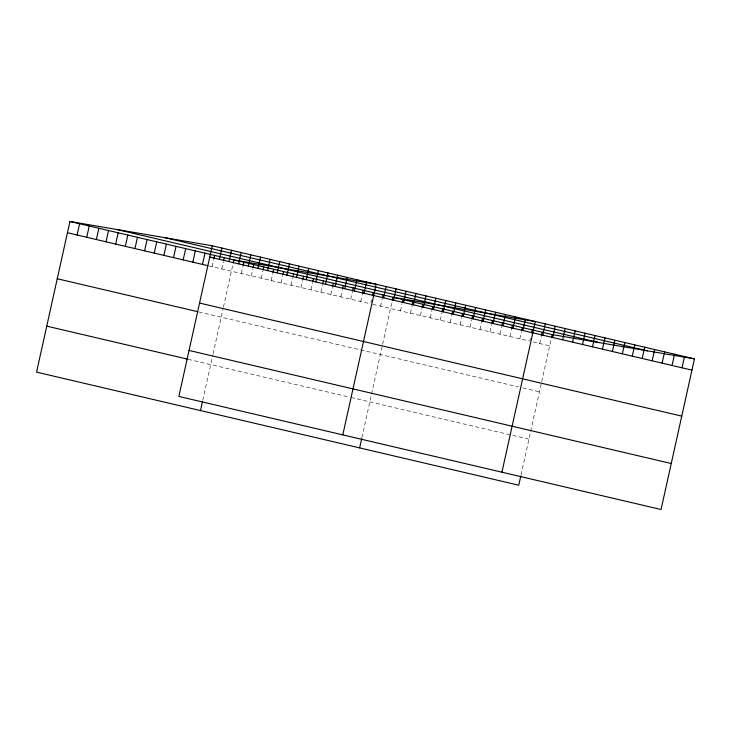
<?xml version="1.0" encoding="UTF-8"?>
<svg xmlns="http://www.w3.org/2000/svg" width="731" height="731" viewBox="0 0 731 731"><rect width="100%" height="100%" fill="white"/><g stroke="black" fill="none" stroke-linecap="round" stroke-linejoin="round"><path stroke-width="0.55" stroke-dasharray="3.65 2.74" d="M212.109 266.678L213.699 259.505M221.758 268.935L223.348 261.771M202.77 400.35L212.794 355.102M213.032 354.051L223.238 307.998M223.467 306.974L232.988 264.028M241.349 273.531L242.939 266.358M251.29 275.87L252.88 268.697M261.232 278.2L262.822 271.027M271.183 280.53L272.773 273.357M281.124 282.86L282.714 275.688M291.075 285.191L292.665 278.027M301.017 287.53L302.607 280.357M310.967 289.86L312.557 282.687M320.909 292.19L322.499 285.017M330.851 294.52L332.441 287.356M340.801 296.859L342.391 289.686M350.743 299.189L352.333 292.016M360.694 301.519L362.284 294.346M370.864 302.826L371.549 299.756M380.586 306.188L382.176 299.016M361.891 437.668L382.368 345.315M382.596 344.292L392.118 301.346M400.469 310.849L402.059 303.676M410.42 313.179L412.01 306.006M420.362 315.518L421.951 308.345M430.312 317.848L431.902 310.675M440.254 320.178L441.844 313.005M450.205 322.508L451.795 315.335M460.146 324.847L461.736 317.674M470.088 327.177L471.678 320.004M480.039 329.507L481.628 322.334M489.98 331.837L491.57 324.665M499.931 334.177L501.521 327.004M509.872 336.507L511.462 329.334M519.823 338.837L521.413 331.664M529.765 341.167L530.45 338.097M539.706 343.506L541.296 336.333M521.02 474.986L541.497 382.633M541.726 381.609L551.247 338.663M208.892 265.92L369.53 303.593M372.847 304.37L528.659 340.911M533.082 341.944L549.657 345.836M198.695 311.918L518.462 386.909M522.884 387.942L539.46 391.825M188.196 359.305L349.93 397.235M351.035 397.49L528.952 439.212"/><path stroke-width="1.1" d="M212.246 245.79L178.848 396.44L661.052 509.516L694.45 358.875L212.246 245.79L69.948 221.484L36.55 372.125L518.754 485.21L520.801 476.009M77.093 235.016L79.588 223.741M86.733 237.273L89.237 226.007M96.382 239.54L98.877 228.264M106.022 241.797L108.526 230.53M115.672 244.063L118.166 232.787M125.312 246.32L127.815 235.053M134.961 248.586L137.455 237.31M144.601 250.843L147.105 239.576M154.25 253.109L156.745 241.833M163.89 255.366L166.385 244.099M173.53 257.632L176.034 246.356M183.179 259.889L185.674 248.622M192.82 262.155L195.323 250.879M202.469 264.412L204.963 253.145M213.927 258.482L214.612 255.402M219.391 259.322L221.886 248.056M223.576 260.739L224.253 257.668M229.031 261.588L231.535 250.313M200.504 410.575L202.542 401.374M233.216 263.005L233.902 259.925L376.191 284.24L342.793 434.881M238.681 263.845L241.175 252.579M243.158 265.335L243.843 262.265M248.321 266.111L250.815 254.836M253.109 267.665L253.785 264.595M257.961 268.368L260.464 257.102M263.05 270.004L263.736 266.925M267.61 270.634L270.105 259.359M273.001 272.334L273.677 269.255M277.25 272.891L279.754 261.625M282.943 274.664L283.628 271.594M286.899 275.158L289.394 263.882M292.893 276.994L293.57 273.924M296.539 277.415L299.043 266.148M302.835 279.333L303.52 276.254M306.188 279.681L308.683 268.405M312.777 281.663L313.462 278.584M315.829 281.938L318.332 270.671M322.727 283.993L323.404 280.923M325.478 284.204L327.972 272.928M332.669 286.324L333.354 283.253M335.118 286.461L337.612 275.194M342.62 288.663L343.296 285.583M344.758 288.727L347.262 277.451M352.561 290.993L353.247 287.913M354.407 290.984L356.902 279.717M362.512 293.323L363.188 290.253M364.047 293.25L366.551 281.974M372.454 295.653L373.139 292.583M382.395 297.992L383.081 294.913M383.638 297.846L386.142 286.57M359.625 447.893L361.671 438.691M392.346 300.322L393.022 297.243L535.32 321.558L501.923 472.199M393.589 300.176L396.083 288.9M402.288 302.652L402.973 299.582M403.53 302.506L406.034 291.24M412.238 304.982L412.914 301.912M413.481 304.836L415.976 293.57M422.18 307.322L422.865 304.242M423.423 307.175L425.917 295.9M432.131 309.652L432.807 306.572M433.364 309.505L435.868 298.23M442.072 311.982L442.758 308.911M443.315 311.835L445.809 300.569M452.014 314.312L452.699 311.242M453.257 314.166L455.76 302.899M461.965 316.651L462.641 313.572M463.207 316.505L465.702 305.229M471.906 318.981L472.591 315.902M473.149 318.835L475.653 307.559M481.857 321.311L482.533 318.241M483.1 321.165L485.594 309.898M491.799 323.641L492.484 320.571M493.041 323.495L495.536 312.228M501.749 325.98L502.425 322.901M502.983 325.834L505.487 314.558M511.691 328.31L512.376 325.231M512.934 328.164L515.428 316.889M521.632 330.64L522.318 327.57M522.875 330.494L525.379 319.228M531.583 332.97L532.259 329.9M541.525 335.31L542.21 332.23M542.767 335.163L545.271 323.888M551.476 337.64L552.152 334.56L694.45 358.875M552.718 337.494L555.213 326.218M562.66 339.824L565.154 328.557M572.601 342.154L575.105 330.887M582.552 344.493L585.047 333.217M592.494 346.823L594.997 335.547M602.445 349.153L604.939 337.886M612.386 351.483L614.89 340.217M622.337 353.822L624.831 342.547M632.278 356.152L634.773 344.877M642.22 358.482L644.724 347.216M652.171 360.812L654.665 349.546M662.112 363.152L664.616 351.876M672.063 365.482L674.558 354.206M682.005 367.812L684.508 356.545M165.288 237.767L647.492 350.853M116.905 229.507L599.109 342.583M69.948 221.484L552.152 334.56M209.742 257.065L691.955 370.142M67.444 232.75L207.823 265.673M199.545 303.054L681.758 416.14M57.256 278.749L197.626 311.662M189.046 350.441L671.25 463.527M46.747 326.136L187.127 359.049"/></g></svg>
